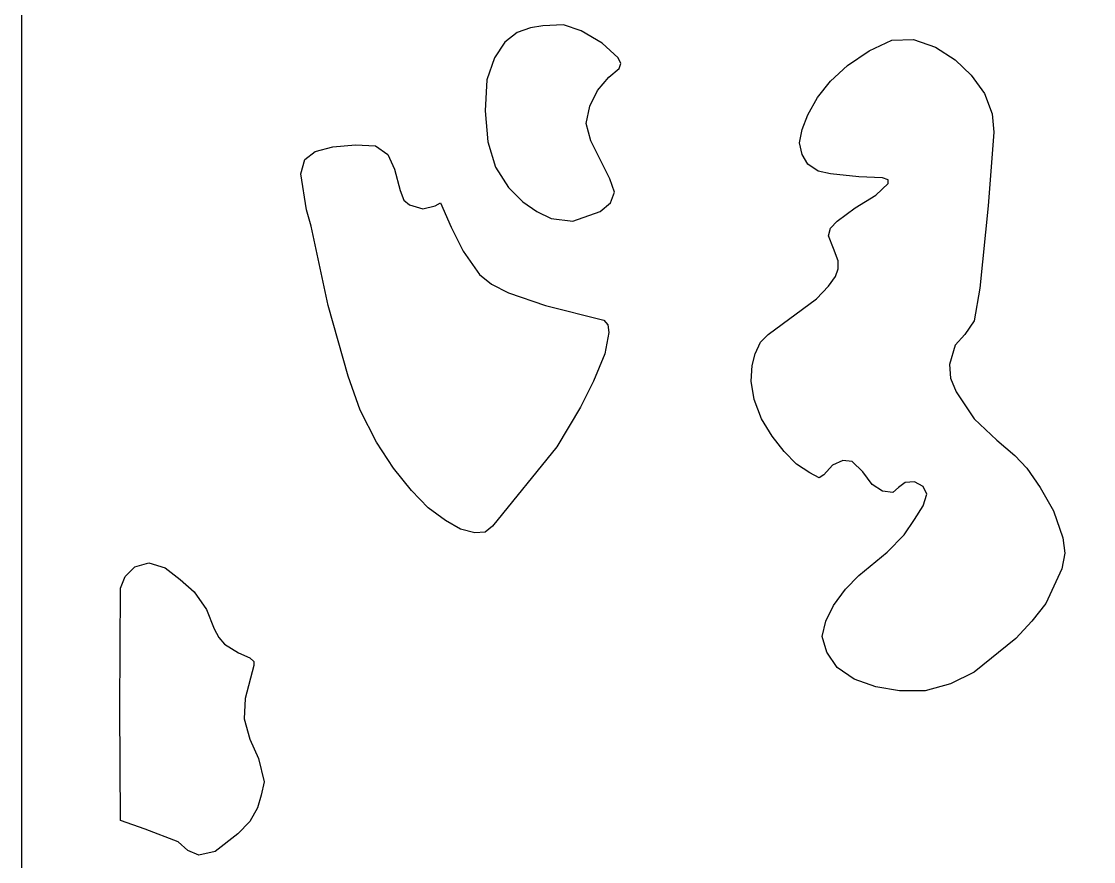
# Model space of a CAD drawing. Header units: centimetres. Extents: x -27 to -21, y -9 to 9.
# Drawn here: x -26.999 to -24.493, y -0.894 to 1.07 of the extents above; entities that cross this region are included whole.
import ezdxf

# ---------------------------------------------------------------- set-up
doc = ezdxf.new("R2010")
doc.units = ezdxf.units.CM
doc.header["$MEASUREMENT"] = 0
doc.layers.add('layer 1', color=7, linetype='Continuous')

msp = doc.modelspace()

# ---------------------------------------------------------------- linework, layer by layer
at = {"layer": 'layer 1', "color": 250, "lineweight": 30}
for points, knots in [([(-21.00043, -8.99444), (-21.00043, -8.99444), (-26.99914, -8.99536), (-26.99914, -8.99536), (-26.99914, -8.99536), (-26.99914, -8.99536), (-26.99914, 9.00077), (-26.99914, 9.00077), (-26.99914, 9.00077), (-26.99914, 9.00077), (-21.00043, 9.00077), (-21.00043, 9.00077), (-21.00043, 9.00077), (-21.00043, 9.00077), (-21.00043, -8.99444), (-21.00043, -8.99444)], [0, 0, 0, 0, 0.2, 0.2, 0.2, 0.2, 0.4, 0.4, 0.4, 0.4, 0.6, 0.6, 0.6, 0.6, 1, 1, 1, 1]), ([(-25.71008, 0.6027), (-25.71008, 0.6027), (-25.76107, 0.60934), (-25.76107, 0.60934), (-25.76107, 0.60934), (-25.76107, 0.60934), (-25.79406, 0.62519), (-25.79406, 0.62519), (-25.79406, 0.62519), (-25.79406, 0.62519), (-25.82705, 0.64787), (-25.82705, 0.64787), (-25.82705, 0.64787), (-25.82705, 0.64787), (-25.86038, 0.6818), (-25.86038, 0.6818), (-25.86038, 0.6818), (-25.86038, 0.6818), (-25.89104, 0.72937), (-25.89104, 0.72937), (-25.89104, 0.72937), (-25.89104, 0.72937), (-25.9087, 0.78819), (-25.9087, 0.78819), (-25.9087, 0.78819), (-25.9087, 0.78819), (-25.91537, 0.86047), (-25.91537, 0.86047), (-25.91537, 0.86047), (-25.91537, 0.86047), (-25.91104, 0.93293), (-25.91104, 0.93293), (-25.91104, 0.93293), (-25.91104, 0.93293), (-25.89337, 0.98493), (-25.89337, 0.98493), (-25.89337, 0.98493), (-25.89337, 0.98493), (-25.86905, 1.02107), (-25.86905, 1.02107), (-25.86905, 1.02107), (-25.86905, 1.02107), (-25.84038, 1.04375), (-25.84038, 1.04375), (-25.84038, 1.04375), (-25.84038, 1.04375), (-25.80939, 1.055), (-25.80939, 1.055), (-25.80939, 1.055), (-25.80939, 1.055), (-25.78073, 1.05961), (-25.78073, 1.05961), (-25.78073, 1.05961), (-25.78073, 1.05961), (-25.73241, 1.06182), (-25.73241, 1.06182), (-25.73241, 1.06182), (-25.73241, 1.06182), (-25.69042, 1.04818), (-25.69042, 1.04818), (-25.69042, 1.04818), (-25.69042, 1.04818), (-25.64176, 1.01886), (-25.64176, 1.01886), (-25.64176, 1.01886), (-25.64176, 1.01886), (-25.60444, 0.98493), (-25.60444, 0.98493), (-25.60444, 0.98493), (-25.60444, 0.98493), (-25.59777, 0.97129), (-25.59777, 0.97129), (-25.59777, 0.97129), (-25.59777, 0.97129), (-25.6021, 0.96004), (-25.6021, 0.96004), (-25.6021, 0.96004), (-25.6021, 0.96004), (-25.62643, 0.93957), (-25.62643, 0.93957), (-25.62643, 0.93957), (-25.62643, 0.93957), (-25.65276, 0.90804), (-25.65276, 0.90804), (-25.65276, 0.90804), (-25.65276, 0.90804), (-25.67042, 0.87172), (-25.67042, 0.87172), (-25.67042, 0.87172), (-25.67042, 0.87172), (-25.67942, 0.83115), (-25.67942, 0.83115), (-25.67942, 0.83115), (-25.67942, 0.83115), (-25.66842, 0.7904), (-25.66842, 0.7904), (-25.66842, 0.7904), (-25.66842, 0.7904), (-25.64609, 0.74744), (-25.64609, 0.74744), (-25.64609, 0.74744), (-25.64609, 0.74744), (-25.6241, 0.70208), (-25.6241, 0.70208), (-25.6241, 0.70208), (-25.6241, 0.70208), (-25.6131, 0.67055), (-25.6131, 0.67055), (-25.6131, 0.67055), (-25.6131, 0.67055), (-25.6221, 0.64566), (-25.6221, 0.64566), (-25.6221, 0.64566), (-25.6221, 0.64566), (-25.64609, 0.62519), (-25.64609, 0.62519), (-25.64609, 0.62519), (-25.64609, 0.62519), (-25.71008, 0.6027), (-25.71008, 0.6027)], [0, 0, 0, 0, 0.0322581, 0.0322581, 0.0322581, 0.0322581, 0.0645161, 0.0645161, 0.0645161, 0.0645161, 0.0967742, 0.0967742, 0.0967742, 0.0967742, 0.1290323, 0.1290323, 0.1290323, 0.1290323, 0.1612903, 0.1612903, 0.1612903, 0.1612903, 0.1935484, 0.1935484, 0.1935484, 0.1935484, 0.2258065, 0.2258065, 0.2258065, 0.2258065, 0.2580645, 0.2580645, 0.2580645, 0.2580645, 0.2903226, 0.2903226, 0.2903226, 0.2903226, 0.3225806, 0.3225806, 0.3225806, 0.3225806, 0.3548387, 0.3548387, 0.3548387, 0.3548387, 0.3870968, 0.3870968, 0.3870968, 0.3870968, 0.4193548, 0.4193548, 0.4193548, 0.4193548, 0.4516129, 0.4516129, 0.4516129, 0.4516129, 0.483871, 0.483871, 0.483871, 0.483871, 0.516129, 0.516129, 0.516129, 0.516129, 0.5483871, 0.5483871, 0.5483871, 0.5483871, 0.5806452, 0.5806452, 0.5806452, 0.5806452, 0.6129032, 0.6129032, 0.6129032, 0.6129032, 0.6451613, 0.6451613, 0.6451613, 0.6451613, 0.6774194, 0.6774194, 0.6774194, 0.6774194, 0.7096774, 0.7096774, 0.7096774, 0.7096774, 0.7419355, 0.7419355, 0.7419355, 0.7419355, 0.7741935, 0.7741935, 0.7741935, 0.7741935, 0.8064516, 0.8064516, 0.8064516, 0.8064516, 0.8387097, 0.8387097, 0.8387097, 0.8387097, 0.8709677, 0.8709677, 0.8709677, 0.8709677, 0.9032258, 0.9032258, 0.9032258, 0.9032258, 0.9354839, 0.9354839, 0.9354839, 0.9354839, 1, 1, 1, 1]), ([(-24.93558, -0.13024), (-24.93558, -0.13024), (-24.97524, -0.17099), (-24.97524, -0.17099), (-24.97524, -0.17099), (-24.97524, -0.17099), (-25.04156, -0.22538), (-25.04156, -0.22538), (-25.04156, -0.22538), (-25.04156, -0.22538), (-25.07255, -0.25691), (-25.07255, -0.25691), (-25.07255, -0.25691), (-25.07255, -0.25691), (-25.10121, -0.29545), (-25.10121, -0.29545), (-25.10121, -0.29545), (-25.10121, -0.29545), (-25.11887, -0.33159), (-25.11887, -0.33159), (-25.11887, -0.33159), (-25.11887, -0.33159), (-25.12754, -0.36773), (-25.12754, -0.36773), (-25.12754, -0.36773), (-25.12754, -0.36773), (-25.11654, -0.40405), (-25.11654, -0.40405), (-25.11654, -0.40405), (-25.11654, -0.40405), (-25.09221, -0.44019), (-25.09221, -0.44019), (-25.09221, -0.44019), (-25.09221, -0.44019), (-25.05255, -0.4673), (-25.05255, -0.4673), (-25.05255, -0.4673), (-25.05255, -0.4673), (-25.0019, -0.48537), (-25.0019, -0.48537), (-25.0019, -0.48537), (-25.0019, -0.48537), (-24.94658, -0.49459), (-24.94658, -0.49459), (-24.94658, -0.49459), (-24.94658, -0.49459), (-24.88692, -0.49459), (-24.88692, -0.49459), (-24.88692, -0.49459), (-24.88692, -0.49459), (-24.82727, -0.47873), (-24.82727, -0.47873), (-24.82727, -0.47873), (-24.82727, -0.47873), (-24.77228, -0.45144), (-24.77228, -0.45144), (-24.77228, -0.45144), (-24.77228, -0.45144), (-24.67497, -0.37234), (-24.67497, -0.37234), (-24.67497, -0.37234), (-24.67497, -0.37234), (-24.63764, -0.33159), (-24.63764, -0.33159), (-24.63764, -0.33159), (-24.63764, -0.33159), (-24.60465, -0.29084), (-24.60465, -0.29084), (-24.60465, -0.29084), (-24.60465, -0.29084), (-24.56699, -0.20952), (-24.56699, -0.20952), (-24.56699, -0.20952), (-24.56699, -0.20952), (-24.56033, -0.1732), (-24.56033, -0.1732), (-24.56033, -0.1732), (-24.56033, -0.1732), (-24.56466, -0.13706), (-24.56466, -0.13706), (-24.56466, -0.13706), (-24.56466, -0.13706), (-24.58699, -0.07382), (-24.58699, -0.07382), (-24.58699, -0.07382), (-24.58699, -0.07382), (-24.61765, -0.01942), (-24.61765, -0.01942), (-24.61765, -0.01942), (-24.61765, -0.01942), (-24.64864, 0.02575), (-24.64864, 0.02575), (-24.64864, 0.02575), (-24.64864, 0.02575), (-24.6773, 0.05525), (-24.6773, 0.05525), (-24.6773, 0.05525), (-24.6773, 0.05525), (-24.71929, 0.09139), (-24.71929, 0.09139), (-24.71929, 0.09139), (-24.71929, 0.09139), (-24.77228, 0.14118), (-24.77228, 0.14118), (-24.77228, 0.14118), (-24.77228, 0.14118), (-24.81427, 0.20442), (-24.81427, 0.20442), (-24.81427, 0.20442), (-24.81427, 0.20442), (-24.82727, 0.23614), (-24.82727, 0.23614), (-24.82727, 0.23614), (-24.82727, 0.23614), (-24.8296, 0.26785), (-24.8296, 0.26785), (-24.8296, 0.26785), (-24.8296, 0.26785), (-24.81627, 0.31303), (-24.81627, 0.31303), (-24.81627, 0.31303), (-24.81627, 0.31303), (-24.79428, 0.33792), (-24.79428, 0.33792), (-24.79428, 0.33792), (-24.79428, 0.33792), (-24.77228, 0.36963), (-24.77228, 0.36963), (-24.77228, 0.36963), (-24.77228, 0.36963), (-24.75895, 0.44652), (-24.75895, 0.44652), (-24.75895, 0.44652), (-24.75895, 0.44652), (-24.73929, 0.63884), (-24.73929, 0.63884), (-24.73929, 0.63884), (-24.73929, 0.63884), (-24.72596, 0.81069), (-24.72596, 0.81069), (-24.72596, 0.81069), (-24.72596, 0.81069), (-24.73029, 0.85365), (-24.73029, 0.85365), (-24.73029, 0.85365), (-24.73029, 0.85365), (-24.74795, 0.90122), (-24.74795, 0.90122), (-24.74795, 0.90122), (-24.74795, 0.90122), (-24.77895, 0.94418), (-24.77895, 0.94418), (-24.77895, 0.94418), (-24.77895, 0.94418), (-24.81627, 0.98032), (-24.81627, 0.98032), (-24.81627, 0.98032), (-24.81627, 0.98032), (-24.8626, 1.00982), (-24.8626, 1.00982), (-24.8626, 1.00982), (-24.8626, 1.00982), (-24.91358, 1.02789), (-24.91358, 1.02789), (-24.91358, 1.02789), (-24.91358, 1.02789), (-24.96424, 1.02568), (-24.96424, 1.02568), (-24.96424, 1.02568), (-24.96424, 1.02568), (-25.01723, 1.00079), (-25.01723, 1.00079), (-25.01723, 1.00079), (-25.01723, 1.00079), (-25.06788, 0.96686), (-25.06788, 0.96686), (-25.06788, 0.96686), (-25.06788, 0.96686), (-25.10788, 0.93054), (-25.10788, 0.93054), (-25.10788, 0.93054), (-25.10788, 0.93054), (-25.13854, 0.89218), (-25.13854, 0.89218), (-25.13854, 0.89218), (-25.13854, 0.89218), (-25.16053, 0.85144), (-25.16053, 0.85144), (-25.16053, 0.85144), (-25.16053, 0.85144), (-25.17386, 0.81751), (-25.17386, 0.81751), (-25.17386, 0.81751), (-25.17386, 0.81751), (-25.18053, 0.78579), (-25.18053, 0.78579), (-25.18053, 0.78579), (-25.18053, 0.78579), (-25.17386, 0.75869), (-25.17386, 0.75869), (-25.17386, 0.75869), (-25.17386, 0.75869), (-25.16053, 0.73601), (-25.16053, 0.73601), (-25.16053, 0.73601), (-25.16053, 0.73601), (-25.13654, 0.72015), (-25.13654, 0.72015), (-25.13654, 0.72015), (-25.13654, 0.72015), (-25.10788, 0.71351), (-25.10788, 0.71351), (-25.10788, 0.71351), (-25.10788, 0.71351), (-25.04156, 0.70669), (-25.04156, 0.70669), (-25.04156, 0.70669), (-25.04156, 0.70669), (-24.98624, 0.70448), (-24.98624, 0.70448), (-24.98624, 0.70448), (-24.98624, 0.70448), (-24.97324, 0.69987), (-24.97324, 0.69987), (-24.97324, 0.69987), (-24.97324, 0.69987), (-24.97324, 0.69083), (-24.97324, 0.69083), (-24.97324, 0.69083), (-24.97324, 0.69083), (-25.0019, 0.66373), (-25.0019, 0.66373), (-25.0019, 0.66373), (-25.0019, 0.66373), (-25.05022, 0.63423), (-25.05022, 0.63423), (-25.05022, 0.63423), (-25.05022, 0.63423), (-25.09221, 0.6027), (-25.09221, 0.6027), (-25.09221, 0.6027), (-25.09221, 0.6027), (-25.10788, 0.58684), (-25.10788, 0.58684), (-25.10788, 0.58684), (-25.10788, 0.58684), (-25.11221, 0.56859), (-25.11221, 0.56859), (-25.11221, 0.56859), (-25.11221, 0.56859), (-25.10121, 0.53927), (-25.10121, 0.53927), (-25.10121, 0.53927), (-25.10121, 0.53927), (-25.09021, 0.50995), (-25.09021, 0.50995), (-25.09021, 0.50995), (-25.09021, 0.50995), (-25.09021, 0.4917), (-25.09021, 0.4917), (-25.09021, 0.4917), (-25.09021, 0.4917), (-25.09655, 0.47363), (-25.09655, 0.47363), (-25.09655, 0.47363), (-25.09655, 0.47363), (-25.11221, 0.45113), (-25.11221, 0.45113), (-25.11221, 0.45113), (-25.11221, 0.45113), (-25.14087, 0.42163), (-25.14087, 0.42163), (-25.14087, 0.42163), (-25.14087, 0.42163), (-25.25351, 0.33792), (-25.25351, 0.33792), (-25.25351, 0.33792), (-25.25351, 0.33792), (-25.27117, 0.31985), (-25.27117, 0.31985), (-25.27117, 0.31985), (-25.27117, 0.31985), (-25.28417, 0.29274), (-25.28417, 0.29274), (-25.28417, 0.29274), (-25.28417, 0.29274), (-25.29084, 0.26564), (-25.29084, 0.26564), (-25.29084, 0.26564), (-25.29084, 0.26564), (-25.29317, 0.22932), (-25.29317, 0.22932), (-25.29317, 0.22932), (-25.29317, 0.22932), (-25.2865, 0.18635), (-25.2865, 0.18635), (-25.2865, 0.18635), (-25.2865, 0.18635), (-25.26884, 0.14118), (-25.26884, 0.14118), (-25.26884, 0.14118), (-25.26884, 0.14118), (-25.24451, 0.10043), (-25.24451, 0.10043), (-25.24451, 0.10043), (-25.24451, 0.10043), (-25.21585, 0.06429), (-25.21585, 0.06429), (-25.21585, 0.06429), (-25.21585, 0.06429), (-25.18719, 0.03479), (-25.18719, 0.03479), (-25.18719, 0.03479), (-25.18719, 0.03479), (-25.1562, 0.0145), (-25.1562, 0.0145), (-25.1562, 0.0145), (-25.1562, 0.0145), (-25.1342, 0.00307), (-25.1342, 0.00307), (-25.1342, 0.00307), (-25.1342, 0.00307), (-25.12321, 0.0099), (-25.12321, 0.0099), (-25.12321, 0.0099), (-25.12321, 0.0099), (-25.10321, 0.03257), (-25.10321, 0.03257), (-25.10321, 0.03257), (-25.10321, 0.03257), (-25.07888, 0.04382), (-25.07888, 0.04382), (-25.07888, 0.04382), (-25.07888, 0.04382), (-25.05689, 0.04161), (-25.05689, 0.04161), (-25.05689, 0.04161), (-25.05689, 0.04161), (-25.03256, 0.01672), (-25.03256, 0.01672), (-25.03256, 0.01672), (-25.03256, 0.01672), (-25.01056, -0.0126), (-25.01056, -0.0126), (-25.01056, -0.0126), (-25.01056, -0.0126), (-24.98624, -0.02846), (-24.98624, -0.02846), (-24.98624, -0.02846), (-24.98624, -0.02846), (-24.96191, -0.03085), (-24.96191, -0.03085), (-24.96191, -0.03085), (-24.96191, -0.03085), (-24.94891, -0.01942), (-24.94891, -0.01942), (-24.94891, -0.01942), (-24.94891, -0.01942), (-24.93325, -0.00817), (-24.93325, -0.00817), (-24.93325, -0.00817), (-24.93325, -0.00817), (-24.91125, -0.00596), (-24.91125, -0.00596), (-24.91125, -0.00596), (-24.91125, -0.00596), (-24.89159, -0.01721), (-24.89159, -0.01721), (-24.89159, -0.01721), (-24.89159, -0.01721), (-24.88259, -0.03528), (-24.88259, -0.03528), (-24.88259, -0.03528), (-24.88259, -0.03528), (-24.89159, -0.06238), (-24.89159, -0.06238), (-24.89159, -0.06238), (-24.89159, -0.06238), (-24.91125, -0.0941), (-24.91125, -0.0941), (-24.91125, -0.0941), (-24.91125, -0.0941), (-24.93558, -0.13024), (-24.93558, -0.13024)], [0, 0, 0, 0, 0.0103093, 0.0103093, 0.0103093, 0.0103093, 0.0206186, 0.0206186, 0.0206186, 0.0206186, 0.0309278, 0.0309278, 0.0309278, 0.0309278, 0.0412371, 0.0412371, 0.0412371, 0.0412371, 0.0515464, 0.0515464, 0.0515464, 0.0515464, 0.0618557, 0.0618557, 0.0618557, 0.0618557, 0.0721649, 0.0721649, 0.0721649, 0.0721649, 0.0824742, 0.0824742, 0.0824742, 0.0824742, 0.0927835, 0.0927835, 0.0927835, 0.0927835, 0.1030928, 0.1030928, 0.1030928, 0.1030928, 0.1134021, 0.1134021, 0.1134021, 0.1134021, 0.1237113, 0.1237113, 0.1237113, 0.1237113, 0.1340206, 0.1340206, 0.1340206, 0.1340206, 0.1443299, 0.1443299, 0.1443299, 0.1443299, 0.1546392, 0.1546392, 0.1546392, 0.1546392, 0.1649485, 0.1649485, 0.1649485, 0.1649485, 0.1752577, 0.1752577, 0.1752577, 0.1752577, 0.185567, 0.185567, 0.185567, 0.185567, 0.1958763, 0.1958763, 0.1958763, 0.1958763, 0.2061856, 0.2061856, 0.2061856, 0.2061856, 0.2164948, 0.2164948, 0.2164948, 0.2164948, 0.2268041, 0.2268041, 0.2268041, 0.2268041, 0.2371134, 0.2371134, 0.2371134, 0.2371134, 0.2474227, 0.2474227, 0.2474227, 0.2474227, 0.257732, 0.257732, 0.257732, 0.257732, 0.2680412, 0.2680412, 0.2680412, 0.2680412, 0.2783505, 0.2783505, 0.2783505, 0.2783505, 0.2886598, 0.2886598, 0.2886598, 0.2886598, 0.2989691, 0.2989691, 0.2989691, 0.2989691, 0.3092784, 0.3092784, 0.3092784, 0.3092784, 0.3195876, 0.3195876, 0.3195876, 0.3195876, 0.3298969, 0.3298969, 0.3298969, 0.3298969, 0.3402062, 0.3402062, 0.3402062, 0.3402062, 0.3505155, 0.3505155, 0.3505155, 0.3505155, 0.3608247, 0.3608247, 0.3608247, 0.3608247, 0.371134, 0.371134, 0.371134, 0.371134, 0.3814433, 0.3814433, 0.3814433, 0.3814433, 0.3917526, 0.3917526, 0.3917526, 0.3917526, 0.4020619, 0.4020619, 0.4020619, 0.4020619, 0.4123711, 0.4123711, 0.4123711, 0.4123711, 0.4226804, 0.4226804, 0.4226804, 0.4226804, 0.4329897, 0.4329897, 0.4329897, 0.4329897, 0.443299, 0.443299, 0.443299, 0.443299, 0.4536082, 0.4536082, 0.4536082, 0.4536082, 0.4639175, 0.4639175, 0.4639175, 0.4639175, 0.4742268, 0.4742268, 0.4742268, 0.4742268, 0.4845361, 0.4845361, 0.4845361, 0.4845361, 0.4948454, 0.4948454, 0.4948454, 0.4948454, 0.5051546, 0.5051546, 0.5051546, 0.5051546, 0.5154639, 0.5154639, 0.5154639, 0.5154639, 0.5257732, 0.5257732, 0.5257732, 0.5257732, 0.5360825, 0.5360825, 0.5360825, 0.5360825, 0.5463918, 0.5463918, 0.5463918, 0.5463918, 0.556701, 0.556701, 0.556701, 0.556701, 0.5670103, 0.5670103, 0.5670103, 0.5670103, 0.5773196, 0.5773196, 0.5773196, 0.5773196, 0.5876289, 0.5876289, 0.5876289, 0.5876289, 0.5979381, 0.5979381, 0.5979381, 0.5979381, 0.6082474, 0.6082474, 0.6082474, 0.6082474, 0.6185567, 0.6185567, 0.6185567, 0.6185567, 0.628866, 0.628866, 0.628866, 0.628866, 0.6391753, 0.6391753, 0.6391753, 0.6391753, 0.6494845, 0.6494845, 0.6494845, 0.6494845, 0.6597938, 0.6597938, 0.6597938, 0.6597938, 0.6701031, 0.6701031, 0.6701031, 0.6701031, 0.6804124, 0.6804124, 0.6804124, 0.6804124, 0.6907216, 0.6907216, 0.6907216, 0.6907216, 0.7010309, 0.7010309, 0.7010309, 0.7010309, 0.7113402, 0.7113402, 0.7113402, 0.7113402, 0.7216495, 0.7216495, 0.7216495, 0.7216495, 0.7319588, 0.7319588, 0.7319588, 0.7319588, 0.742268, 0.742268, 0.742268, 0.742268, 0.7525773, 0.7525773, 0.7525773, 0.7525773, 0.7628866, 0.7628866, 0.7628866, 0.7628866, 0.7731959, 0.7731959, 0.7731959, 0.7731959, 0.7835052, 0.7835052, 0.7835052, 0.7835052, 0.7938144, 0.7938144, 0.7938144, 0.7938144, 0.8041237, 0.8041237, 0.8041237, 0.8041237, 0.814433, 0.814433, 0.814433, 0.814433, 0.8247423, 0.8247423, 0.8247423, 0.8247423, 0.8350515, 0.8350515, 0.8350515, 0.8350515, 0.8453608, 0.8453608, 0.8453608, 0.8453608, 0.8556701, 0.8556701, 0.8556701, 0.8556701, 0.8659794, 0.8659794, 0.8659794, 0.8659794, 0.8762887, 0.8762887, 0.8762887, 0.8762887, 0.8865979, 0.8865979, 0.8865979, 0.8865979, 0.8969072, 0.8969072, 0.8969072, 0.8969072, 0.9072165, 0.9072165, 0.9072165, 0.9072165, 0.9175258, 0.9175258, 0.9175258, 0.9175258, 0.9278351, 0.9278351, 0.9278351, 0.9278351, 0.9381443, 0.9381443, 0.9381443, 0.9381443, 0.9484536, 0.9484536, 0.9484536, 0.9484536, 0.9587629, 0.9587629, 0.9587629, 0.9587629, 0.9690722, 0.9690722, 0.9690722, 0.9690722, 0.9793814, 0.9793814, 0.9793814, 0.9793814, 1, 1, 1, 1]), ([(-26.32161, 0.59127), (-26.32161, 0.59127), (-26.28196, 0.40577), (-26.28196, 0.40577), (-26.28196, 0.40577), (-26.28196, 0.40577), (-26.23563, 0.24075), (-26.23563, 0.24075), (-26.23563, 0.24075), (-26.23563, 0.24075), (-26.20697, 0.16146), (-26.20697, 0.16146), (-26.20697, 0.16146), (-26.20697, 0.16146), (-26.16931, 0.08678), (-26.16931, 0.08678), (-26.16931, 0.08678), (-26.16931, 0.08678), (-26.12966, 0.02575), (-26.12966, 0.02575), (-26.12966, 0.02575), (-26.12966, 0.02575), (-26.08766, -0.02624), (-26.08766, -0.02624), (-26.08766, -0.02624), (-26.08766, -0.02624), (-26.04801, -0.06699), (-26.04801, -0.06699), (-26.04801, -0.06699), (-26.04801, -0.06699), (-26.00802, -0.09631), (-26.00802, -0.09631), (-26.00802, -0.09631), (-26.00802, -0.09631), (-25.97302, -0.11678), (-25.97302, -0.11678), (-25.97302, -0.11678), (-25.97302, -0.11678), (-25.9397, -0.12581), (-25.9397, -0.12581), (-25.9397, -0.12581), (-25.9397, -0.12581), (-25.91537, -0.1236), (-25.91537, -0.1236), (-25.91537, -0.1236), (-25.91537, -0.1236), (-25.89771, -0.10996), (-25.89771, -0.10996), (-25.89771, -0.10996), (-25.89771, -0.10996), (-25.74774, 0.07554), (-25.74774, 0.07554), (-25.74774, 0.07554), (-25.74774, 0.07554), (-25.69242, 0.16828), (-25.69242, 0.16828), (-25.69242, 0.16828), (-25.69242, 0.16828), (-25.66176, 0.22932), (-25.66176, 0.22932), (-25.66176, 0.22932), (-25.66176, 0.22932), (-25.6351, 0.29274), (-25.6351, 0.29274), (-25.6351, 0.29274), (-25.6351, 0.29274), (-25.62643, 0.34253), (-25.62643, 0.34253), (-25.62643, 0.34253), (-25.62643, 0.34253), (-25.62843, 0.3606), (-25.62843, 0.3606), (-25.62843, 0.3606), (-25.62843, 0.3606), (-25.63743, 0.37185), (-25.63743, 0.37185), (-25.63743, 0.37185), (-25.63743, 0.37185), (-25.7744, 0.40577), (-25.7744, 0.40577), (-25.7744, 0.40577), (-25.7744, 0.40577), (-25.86038, 0.43527), (-25.86038, 0.43527), (-25.86038, 0.43527), (-25.86038, 0.43527), (-25.90004, 0.45556), (-25.90004, 0.45556), (-25.90004, 0.45556), (-25.90004, 0.45556), (-25.9287, 0.47824), (-25.9287, 0.47824), (-25.9287, 0.47824), (-25.9287, 0.47824), (-25.96636, 0.53245), (-25.96636, 0.53245), (-25.96636, 0.53245), (-25.96636, 0.53245), (-25.99502, 0.58905), (-25.99502, 0.58905), (-25.99502, 0.58905), (-25.99502, 0.58905), (-26.01935, 0.64566), (-26.01935, 0.64566), (-26.01935, 0.64566), (-26.01935, 0.64566), (-26.03234, 0.63884), (-26.03234, 0.63884), (-26.03234, 0.63884), (-26.03234, 0.63884), (-26.061, 0.63202), (-26.061, 0.63202), (-26.061, 0.63202), (-26.061, 0.63202), (-26.092, 0.64105), (-26.092, 0.64105), (-26.092, 0.64105), (-26.092, 0.64105), (-26.10533, 0.6523), (-26.10533, 0.6523), (-26.10533, 0.6523), (-26.10533, 0.6523), (-26.11399, 0.67498), (-26.11399, 0.67498), (-26.11399, 0.67498), (-26.11399, 0.67498), (-26.12732, 0.72476), (-26.12732, 0.72476), (-26.12732, 0.72476), (-26.12732, 0.72476), (-26.14265, 0.75869), (-26.14265, 0.75869), (-26.14265, 0.75869), (-26.14265, 0.75869), (-26.17165, 0.77897), (-26.17165, 0.77897), (-26.17165, 0.77897), (-26.17165, 0.77897), (-26.21797, 0.78137), (-26.21797, 0.78137), (-26.21797, 0.78137), (-26.21797, 0.78137), (-26.27096, 0.77676), (-26.27096, 0.77676), (-26.27096, 0.77676), (-26.27096, 0.77676), (-26.31262, 0.76551), (-26.31262, 0.76551), (-26.31262, 0.76551), (-26.31262, 0.76551), (-26.33694, 0.74744), (-26.33694, 0.74744), (-26.33694, 0.74744), (-26.33694, 0.74744), (-26.34594, 0.71351), (-26.34594, 0.71351), (-26.34594, 0.71351), (-26.34594, 0.71351), (-26.33261, 0.6298), (-26.33261, 0.6298), (-26.33261, 0.6298), (-26.33261, 0.6298), (-26.32161, 0.59127), (-26.32161, 0.59127)], [0, 0, 0, 0, 0.0238095, 0.0238095, 0.0238095, 0.0238095, 0.047619, 0.047619, 0.047619, 0.047619, 0.0714286, 0.0714286, 0.0714286, 0.0714286, 0.0952381, 0.0952381, 0.0952381, 0.0952381, 0.1190476, 0.1190476, 0.1190476, 0.1190476, 0.1428571, 0.1428571, 0.1428571, 0.1428571, 0.1666667, 0.1666667, 0.1666667, 0.1666667, 0.1904762, 0.1904762, 0.1904762, 0.1904762, 0.2142857, 0.2142857, 0.2142857, 0.2142857, 0.2380952, 0.2380952, 0.2380952, 0.2380952, 0.2619048, 0.2619048, 0.2619048, 0.2619048, 0.2857143, 0.2857143, 0.2857143, 0.2857143, 0.3095238, 0.3095238, 0.3095238, 0.3095238, 0.3333333, 0.3333333, 0.3333333, 0.3333333, 0.3571429, 0.3571429, 0.3571429, 0.3571429, 0.3809524, 0.3809524, 0.3809524, 0.3809524, 0.4047619, 0.4047619, 0.4047619, 0.4047619, 0.4285714, 0.4285714, 0.4285714, 0.4285714, 0.452381, 0.452381, 0.452381, 0.452381, 0.4761905, 0.4761905, 0.4761905, 0.4761905, 0.5, 0.5, 0.5, 0.5, 0.5238095, 0.5238095, 0.5238095, 0.5238095, 0.547619, 0.547619, 0.547619, 0.547619, 0.5714286, 0.5714286, 0.5714286, 0.5714286, 0.5952381, 0.5952381, 0.5952381, 0.5952381, 0.6190476, 0.6190476, 0.6190476, 0.6190476, 0.6428571, 0.6428571, 0.6428571, 0.6428571, 0.6666667, 0.6666667, 0.6666667, 0.6666667, 0.6904762, 0.6904762, 0.6904762, 0.6904762, 0.7142857, 0.7142857, 0.7142857, 0.7142857, 0.7380952, 0.7380952, 0.7380952, 0.7380952, 0.7619048, 0.7619048, 0.7619048, 0.7619048, 0.7857143, 0.7857143, 0.7857143, 0.7857143, 0.8095238, 0.8095238, 0.8095238, 0.8095238, 0.8333333, 0.8333333, 0.8333333, 0.8333333, 0.8571429, 0.8571429, 0.8571429, 0.8571429, 0.8809524, 0.8809524, 0.8809524, 0.8809524, 0.9047619, 0.9047619, 0.9047619, 0.9047619, 0.9285714, 0.9285714, 0.9285714, 0.9285714, 0.952381, 0.952381, 0.952381, 0.952381, 1, 1, 1, 1]), ([(-26.76752, -0.79753), (-26.76752, -0.79753), (-26.70986, -0.818), (-26.70986, -0.818), (-26.70986, -0.818), (-26.70986, -0.818), (-26.63288, -0.84732), (-26.63288, -0.84732), (-26.63288, -0.84732), (-26.63288, -0.84732), (-26.61055, -0.86778), (-26.61055, -0.86778), (-26.61055, -0.86778), (-26.61055, -0.86778), (-26.58422, -0.87903), (-26.58422, -0.87903), (-26.58422, -0.87903), (-26.58422, -0.87903), (-26.54657, -0.87), (-26.54657, -0.87), (-26.54657, -0.87), (-26.54657, -0.87), (-26.49358, -0.82925), (-26.49358, -0.82925), (-26.49358, -0.82925), (-26.49358, -0.82925), (-26.46492, -0.79993), (-26.46492, -0.79993), (-26.46492, -0.79993), (-26.46492, -0.79993), (-26.44725, -0.76822), (-26.44725, -0.76822), (-26.44725, -0.76822), (-26.44725, -0.76822), (-26.43859, -0.73871), (-26.43859, -0.73871), (-26.43859, -0.73871), (-26.43859, -0.73871), (-26.43192, -0.70718), (-26.43192, -0.70718), (-26.43192, -0.70718), (-26.43192, -0.70718), (-26.44525, -0.65279), (-26.44525, -0.65279), (-26.44525, -0.65279), (-26.44525, -0.65279), (-26.46492, -0.60762), (-26.46492, -0.60762), (-26.46492, -0.60762), (-26.46492, -0.60762), (-26.47825, -0.56004), (-26.47825, -0.56004), (-26.47825, -0.56004), (-26.47825, -0.56004), (-26.47591, -0.51266), (-26.47591, -0.51266), (-26.47591, -0.51266), (-26.47591, -0.51266), (-26.45625, -0.43577), (-26.45625, -0.43577), (-26.45625, -0.43577), (-26.45625, -0.43577), (-26.45625, -0.42655), (-26.45625, -0.42655), (-26.45625, -0.42655), (-26.45625, -0.42655), (-26.46492, -0.41751), (-26.46492, -0.41751), (-26.46492, -0.41751), (-26.46492, -0.41751), (-26.49158, -0.40627), (-26.49158, -0.40627), (-26.49158, -0.40627), (-26.49158, -0.40627), (-26.52457, -0.38598), (-26.52457, -0.38598), (-26.52457, -0.38598), (-26.52457, -0.38598), (-26.5379, -0.37013), (-26.5379, -0.37013), (-26.5379, -0.37013), (-26.5379, -0.37013), (-26.5489, -0.34966), (-26.5489, -0.34966), (-26.5489, -0.34966), (-26.5489, -0.34966), (-26.56656, -0.30448), (-26.56656, -0.30448), (-26.56656, -0.30448), (-26.56656, -0.30448), (-26.59522, -0.26373), (-26.59522, -0.26373), (-26.59522, -0.26373), (-26.59522, -0.26373), (-26.62822, -0.23442), (-26.62822, -0.23442), (-26.62822, -0.23442), (-26.62822, -0.23442), (-26.66354, -0.20713), (-26.66354, -0.20713), (-26.66354, -0.20713), (-26.66354, -0.20713), (-26.7012, -0.19588), (-26.7012, -0.19588), (-26.7012, -0.19588), (-26.7012, -0.19588), (-26.73419, -0.20492), (-26.73419, -0.20492), (-26.73419, -0.20492), (-26.73419, -0.20492), (-26.75652, -0.22759), (-26.75652, -0.22759), (-26.75652, -0.22759), (-26.75652, -0.22759), (-26.76752, -0.2547), (-26.76752, -0.2547), (-26.76752, -0.2547), (-26.76752, -0.2547), (-26.76952, -0.53515), (-26.76952, -0.53515), (-26.76952, -0.53515), (-26.76952, -0.53515), (-26.76752, -0.79753), (-26.76752, -0.79753)], [0, 0, 0, 0, 0.03125, 0.03125, 0.03125, 0.03125, 0.0625, 0.0625, 0.0625, 0.0625, 0.09375, 0.09375, 0.09375, 0.09375, 0.125, 0.125, 0.125, 0.125, 0.15625, 0.15625, 0.15625, 0.15625, 0.1875, 0.1875, 0.1875, 0.1875, 0.21875, 0.21875, 0.21875, 0.21875, 0.25, 0.25, 0.25, 0.25, 0.28125, 0.28125, 0.28125, 0.28125, 0.3125, 0.3125, 0.3125, 0.3125, 0.34375, 0.34375, 0.34375, 0.34375, 0.375, 0.375, 0.375, 0.375, 0.40625, 0.40625, 0.40625, 0.40625, 0.4375, 0.4375, 0.4375, 0.4375, 0.46875, 0.46875, 0.46875, 0.46875, 0.5, 0.5, 0.5, 0.5, 0.53125, 0.53125, 0.53125, 0.53125, 0.5625, 0.5625, 0.5625, 0.5625, 0.59375, 0.59375, 0.59375, 0.59375, 0.625, 0.625, 0.625, 0.625, 0.65625, 0.65625, 0.65625, 0.65625, 0.6875, 0.6875, 0.6875, 0.6875, 0.71875, 0.71875, 0.71875, 0.71875, 0.75, 0.75, 0.75, 0.75, 0.78125, 0.78125, 0.78125, 0.78125, 0.8125, 0.8125, 0.8125, 0.8125, 0.84375, 0.84375, 0.84375, 0.84375, 0.875, 0.875, 0.875, 0.875, 0.90625, 0.90625, 0.90625, 0.90625, 0.9375, 0.9375, 0.9375, 0.9375, 1, 1, 1, 1])]:
    msp.add_open_spline(points, degree=3, knots=knots, dxfattribs=at)

doc.saveas('drawing.dxf')
